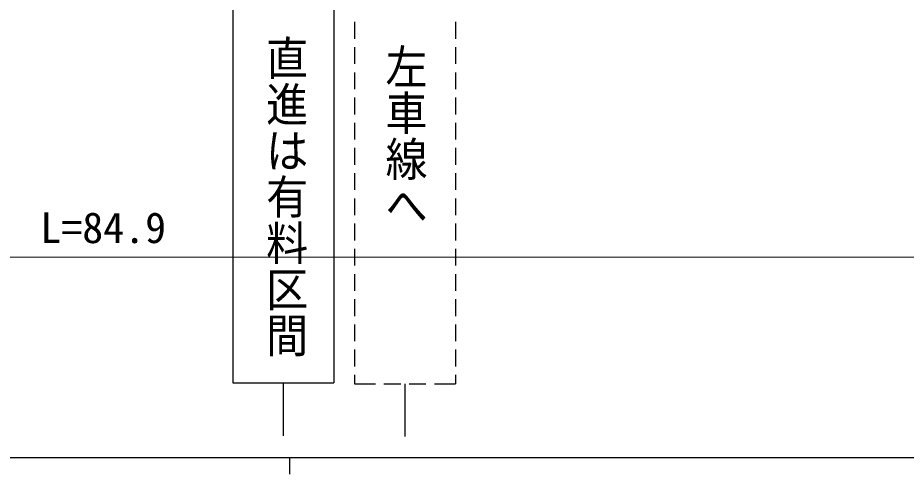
# Model space of a CAD drawing. Units: millimetres, scale not verified. Extents: x 40000 to 680000, y 20000 to 380000.
# Drawn here: x 251828 to 304672, y 204000 to 231167 of the extents above; entities that cross this region are included whole.
import ezdxf
from ezdxf.enums import TextEntityAlignment as Align

# ---------------------------------------------------------------- set-up
doc = ezdxf.new("R2010")
doc.units = ezdxf.units.MM
doc.header["$LTSCALE"] = 1000
for name, color, linetype, lineweight in [('M-STR-HTXT', 7, 'Continuous', 13), ('M-STR-STRC', 7, 'Continuous', 25), ('M-TTL-BAND', 7, 'Continuous', 25)]:
    doc.layers.add(name, color=color, linetype=linetype, lineweight=lineweight)
doc.styles.add('@ＭＳ ゴシック', font='')
doc.styles.add('ＭＳ ゴシック', font='')
doc.styles.get('@ＭＳ ゴシック').set_extended_font_data('@MS Gothic')
doc.styles.get('ＭＳ ゴシック').set_extended_font_data('MS Gothic')

msp = doc.modelspace()

# ---------------------------------------------------------------- linework, layer by layer
at = {"layer": 'M-STR-HTXT'}
msp.add_line((229204, 216920), (314104, 216920), dxfattribs=at)
at = {"layer": 'M-STR-STRC'}
for p, q in [((264618, 239494), (264618, 209431)), ((270618, 239494), (270618, 209431)), ((271855, 230917), (271855, 229917)), ((277855, 230917), (277855, 229917)), ((271855, 229417), (271855, 228417)), ((277855, 229417), (277855, 228417)), ((271855, 227917), (271855, 226917)), ((277855, 227917), (277855, 226917)), ((271855, 226417), (271855, 225417)), ((277855, 226417), (277855, 225417)), ((271855, 224917), (271855, 223917)), ((277855, 224917), (277855, 223917)), ((271855, 223417), (271855, 222417)), ((277855, 223417), (277855, 222417)), ((271855, 221917), (271855, 220917)), ((277855, 221917), (277855, 220917)), ((271855, 220417), (271855, 219417)), ((277855, 220417), (277855, 219417)), ((271855, 218917), (271855, 217917)), ((277855, 218917), (277855, 217917)), ((271855, 217417), (271855, 216417)), ((277855, 217417), (277855, 216417)), ((271855, 215917), (271855, 214917)), ((277855, 215917), (277855, 214917)), ((271855, 214417), (271855, 213417)), ((277855, 214417), (277855, 213417)), ((271855, 212917), (271855, 211917)), ((277855, 212917), (277855, 211917)), ((271855, 211417), (271855, 210417)), ((277855, 211417), (277855, 210417)), ((271855, 209917), (271855, 209385)), ((277855, 209917), (277855, 209385)), ((264618, 209431), (270618, 209431)), ((267618, 209431), (267618, 206288)), ((271855, 209385), (273105, 209385)), ((273605, 209385), (274605, 209385)), ((274855, 209385), (274855, 206242)), ((275105, 209385), (276105, 209385)), ((276605, 209385), (277855, 209385))]:
    msp.add_line(p, q, dxfattribs=at)
at = {"layer": 'M-TTL-BAND'}
for p, q in [((40000, 205000), (579000, 205000)), ((268000, 205000), (268000, 204000))]:
    msp.add_line(p, q, dxfattribs=at)

# ---------------------------------------------------------------- texts
at = {"layer": 'M-STR-HTXT', "style": 'ＭＳ ゴシック'}
msp.add_text('落下防止柵\u3000L=84.9', height=1833, dxfattribs=at).set_placement((238169, 217207), align=Align.BOTTOM_LEFT)
at = {"layer": 'M-STR-STRC', "style": '@ＭＳ ゴシック', "width": 1.1}
for s, p in [('直進は有料区間', (266353, 230160)), ('左車線へ', (273451, 229653))]:
    msp.add_text(s, height=1833, rotation=270, dxfattribs=at).set_placement(p, align=Align.BOTTOM_LEFT)

doc.saveas('drawing.dxf')
